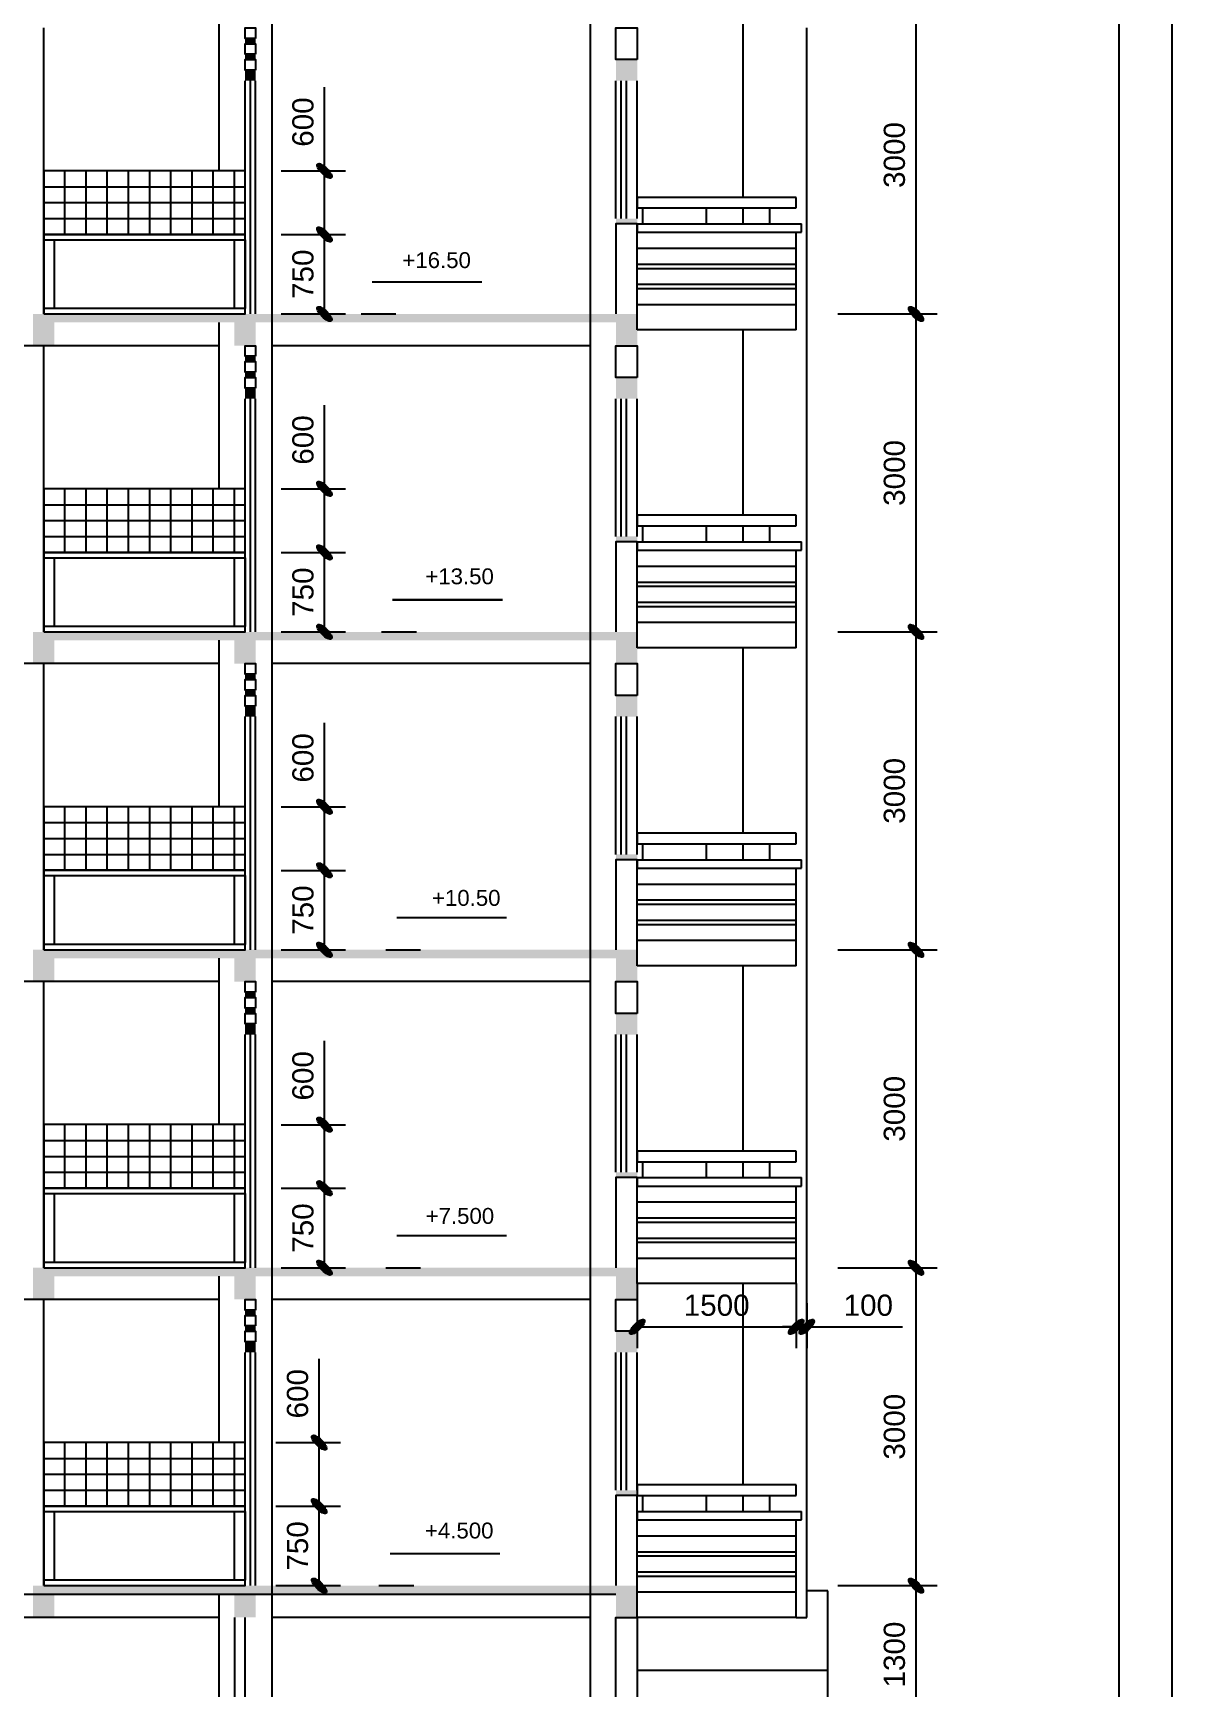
# Model space of a CAD drawing. Extents: x 5324 to 86020, y 1640 to 57560.
# Drawn here: x 75274 to 86020, y 21303 to 36918 of the extents above; entities that cross this region are included whole.
import ezdxf

# ---------------------------------------------------------------- set-up
doc = ezdxf.new("R2010")
doc.units = 0
doc.layers.get('0').update_dxf_attribs({"linetype": 'CONTINUOUS'})
doc.layers.get('DEFPOINTS').update_dxf_attribs({"linetype": 'CONTINUOUS'})
for name, color, linetype in [('BAO', 3, 'CONTINUOUS'), ('DIM', 6, 'CONTINUOUS'), ('MAT_CAT', 5, 'CONTINUOUS'), ('mc1', 7, 'CONTINUOUS'), ('OPMEN', 6, 'CONTINUOUS'), ('TEXT', 7, 'CONTINUOUS'), ('TUONG', 35, 'CONTINUOUS')]:
    doc.layers.add(name, color=color, linetype=linetype)
doc.styles.add('DIM', font='VHELVEN.TTF')
doc.styles.add('VNI-HELVE', font='VHELVEN.TTF')
doc.dimstyles.new('DIM100S', dxfattribs={"dimtxt": 200, "dimasz": 130, "dimexe": 200, "dimexo": 0, "dimgap": 100, "dimtad": 1, "dimdec": 0, "dimrnd": 50, "dimzin": 0, "dimdsep": 46, "dimtxsty": 'VNI-HELVE', "dimblk1": 'ARCHTICK', "dimblk2": 'ARCHTICK', "dimsah": 1, "dimcen": 0, "dimclrd": 6, "dimclre": 6, "dimclrt": 6, "dimadec": 0, "dimazin": 0, "dimtfac": 1, "dimtdec": 0, "dimtofl": 0, "dimtmove": 0, "dimatfit": 3, "dimfxl": 0, "dimtolj": 1, "dimtzin": 0, "dimarcsym": 0})

# ---------------------------------------------------------------- blocks, each defined once
blk = doc.blocks.new('_ArchTick')
h = blk.add_hatch(color=256)
edge = h.paths.add_edge_path()
edge.add_ellipse((0, 0), major_axis=(0.5, 0.5), ratio=0.348148, start_angle=0, end_angle=360)
blk.add_ellipse((0, 0), major_axis=(0.5, 0.5), ratio=0.348148)
blk = doc.blocks.new('*D96')
at = {"color": 6, "linetype": 'ByBlock'}
for p, q in [((82867, 31268), (83805, 31268)), ((83605, 28268), (83605, 31268)), ((82867, 28268), (83805, 28268))]:
    blk.add_line(p, q, dxfattribs=at)
at = {"layer": 'DEFPOINTS', "color": 0, "linetype": 'ByBlock'}
for p in [(82867, 31268), (83605, 31268), (82867, 28268)]:
    blk.add_point(p, dxfattribs=at)
at = {"color": 6, "linetype": 'ByBlock', "xscale": 130, "yscale": 130, "zscale": 130}
for p, rotation in [((83605, 31268), 90), ((83605, 28268), 270)]:
    blk.add_blockref('_ArchTick', p, dxfattribs=dict(at, rotation=rotation))
at = {"color": 6, "linetype": 'ByBlock', "insert": (83402, 29768), "char_height": 200, "attachment_point": 5, "rotation": 90, "style": 'VNI-HELVE'}
blk.add_mtext('\\A1;3000', dxfattribs=at)
blk = doc.blocks.new('*D97')
at = {"color": 6, "linetype": 'ByBlock'}
for p, q in [((82867, 25268), (83805, 25268)), ((83605, 22268), (83605, 25268)), ((82867, 22268), (83805, 22268))]:
    blk.add_line(p, q, dxfattribs=at)
at = {"layer": 'DEFPOINTS', "color": 0, "linetype": 'ByBlock'}
for p in [(82867, 25268), (83605, 25268), (82867, 22268)]:
    blk.add_point(p, dxfattribs=at)
at = {"color": 6, "linetype": 'ByBlock', "xscale": 130, "yscale": 130, "zscale": 130}
for p, rotation in [((83605, 25268), 90), ((83605, 22268), 270)]:
    blk.add_blockref('_ArchTick', p, dxfattribs=dict(at, rotation=rotation))
at = {"color": 6, "linetype": 'ByBlock', "insert": (83402, 23768), "char_height": 200, "attachment_point": 5, "rotation": 90, "style": 'VNI-HELVE'}
blk.add_mtext('\\A1;3000', dxfattribs=at)
blk = doc.blocks.new('*D98')
at = {"color": 6, "linetype": 'ByBlock'}
for p, q in [((82867, 22268), (83805, 22268)), ((83605, 20968), (83605, 22268)), ((82867, 20968), (83805, 20968))]:
    blk.add_line(p, q, dxfattribs=at)
at = {"layer": 'DEFPOINTS', "color": 0, "linetype": 'ByBlock'}
for p in [(82867, 22268), (83605, 22268), (82867, 20968)]:
    blk.add_point(p, dxfattribs=at)
at = {"color": 6, "linetype": 'ByBlock', "xscale": 130, "yscale": 130, "zscale": 130}
for p, rotation in [((83605, 22268), 90), ((83605, 20968), 270)]:
    blk.add_blockref('_ArchTick', p, dxfattribs=dict(at, rotation=rotation))
at = {"color": 6, "linetype": 'ByBlock', "insert": (83402, 21618), "char_height": 200, "attachment_point": 5, "rotation": 90, "style": 'VNI-HELVE'}
blk.add_mtext('\\A1;1300', dxfattribs=at)
blk = doc.blocks.new('*D101')
at = {"color": 6, "linetype": 'ByBlock'}
for p, q in [((82867, 28268), (83805, 28268)), ((83605, 25268), (83605, 28268)), ((82867, 25268), (83805, 25268))]:
    blk.add_line(p, q, dxfattribs=at)
at = {"layer": 'DEFPOINTS', "color": 0, "linetype": 'ByBlock'}
for p in [(82867, 28268), (83605, 28268), (82867, 25268)]:
    blk.add_point(p, dxfattribs=at)
at = {"color": 6, "linetype": 'ByBlock', "xscale": 130, "yscale": 130, "zscale": 130}
for p, rotation in [((83605, 28268), 90), ((83605, 25268), 270)]:
    blk.add_blockref('_ArchTick', p, dxfattribs=dict(at, rotation=rotation))
at = {"color": 6, "linetype": 'ByBlock', "insert": (83402, 26768), "char_height": 200, "attachment_point": 5, "rotation": 90, "style": 'VNI-HELVE'}
blk.add_mtext('\\A1;3000', dxfattribs=at)
blk = doc.blocks.new('*D102')
at = {"color": 6, "linetype": 'ByBlock'}
for p, q in [((80974, 25118), (80974, 24510)), ((82474, 25118), (82474, 24510)), ((80974, 24710), (82474, 24710))]:
    blk.add_line(p, q, dxfattribs=at)
at = {"layer": 'DEFPOINTS', "color": 0, "linetype": 'ByBlock'}
for p in [(80974, 25118), (82474, 25118), (82474, 24710)]:
    blk.add_point(p, dxfattribs=at)
at = {"color": 6, "linetype": 'ByBlock', "xscale": 130, "yscale": 130, "zscale": 130, "rotation": 180}
blk.add_blockref('_ArchTick', (80974, 24710), dxfattribs=at)
at = {"color": 6, "linetype": 'ByBlock', "xscale": 130, "yscale": 130, "zscale": 130}
blk.add_blockref('_ArchTick', (82474, 24710), dxfattribs=at)
at = {"color": 6, "linetype": 'ByBlock', "insert": (81724, 24913), "char_height": 200, "attachment_point": 5, "style": 'VNI-HELVE'}
blk.add_mtext('\\A1;1500', dxfattribs=at)
blk = doc.blocks.new('*D103')
at = {"color": 6, "linetype": 'ByBlock'}
for p, q in [((82474, 25118), (82474, 24510)), ((82574, 24935), (82574, 24510)), ((82474, 24710), (82344, 24710)), ((82574, 24710), (83477, 24710))]:
    blk.add_line(p, q, dxfattribs=at)
at = {"layer": 'DEFPOINTS', "color": 0, "linetype": 'ByBlock'}
for p in [(82474, 25118), (82574, 24935), (82574, 24710)]:
    blk.add_point(p, dxfattribs=at)
at = {"color": 6, "linetype": 'ByBlock', "xscale": 130, "yscale": 130, "zscale": 130}
blk.add_blockref('_ArchTick', (82474, 24710), dxfattribs=at)
at = {"color": 6, "linetype": 'ByBlock', "xscale": 130, "yscale": 130, "zscale": 130, "rotation": 180}
blk.add_blockref('_ArchTick', (82574, 24710), dxfattribs=at)
at = {"color": 6, "linetype": 'ByBlock', "insert": (83155, 24913), "char_height": 200, "attachment_point": 5, "style": 'VNI-HELVE'}
blk.add_mtext('\\A1;100', dxfattribs=at)
blk = doc.blocks.new('*D104')
at = {"color": 6, "linetype": 'ByBlock'}
for p, q in [((82867, 34268), (83805, 34268)), ((83605, 31268), (83605, 34268)), ((82867, 31268), (83805, 31268))]:
    blk.add_line(p, q, dxfattribs=at)
at = {"layer": 'DEFPOINTS', "color": 0, "linetype": 'ByBlock'}
for p in [(82867, 34268), (83605, 34268), (82867, 31268)]:
    blk.add_point(p, dxfattribs=at)
at = {"color": 6, "linetype": 'ByBlock', "xscale": 130, "yscale": 130, "zscale": 130}
for p, rotation in [((83605, 34268), 90), ((83605, 31268), 270)]:
    blk.add_blockref('_ArchTick', p, dxfattribs=dict(at, rotation=rotation))
at = {"color": 6, "linetype": 'ByBlock', "insert": (83402, 32768), "char_height": 200, "attachment_point": 5, "rotation": 90, "style": 'VNI-HELVE'}
blk.add_mtext('\\A1;3000', dxfattribs=at)
blk = doc.blocks.new('*D105')
at = {"color": 6, "linetype": 'ByBlock'}
for p, q in [((82867, 37268), (83805, 37268)), ((83605, 34268), (83605, 37268)), ((82867, 34268), (83805, 34268))]:
    blk.add_line(p, q, dxfattribs=at)
at = {"layer": 'DEFPOINTS', "color": 0, "linetype": 'ByBlock'}
for p in [(82867, 37268), (83605, 37268), (82867, 34268)]:
    blk.add_point(p, dxfattribs=at)
at = {"color": 6, "linetype": 'ByBlock', "xscale": 130, "yscale": 130, "zscale": 130}
for p, rotation in [((83605, 37268), 90), ((83605, 34268), 270)]:
    blk.add_blockref('_ArchTick', p, dxfattribs=dict(at, rotation=rotation))
at = {"color": 6, "linetype": 'ByBlock', "insert": (83402, 35768), "char_height": 200, "attachment_point": 5, "rotation": 90, "style": 'VNI-HELVE'}
blk.add_mtext('\\A1;3000', dxfattribs=at)
blk = doc.blocks.new('*D149')
at = {"color": 6, "linetype": 'ByBlock'}
for p, q in [((78023, 26618), (78023, 27409)), ((77614, 26618), (78223, 26618)), ((78023, 26018), (78023, 26618)), ((77614, 26018), (78223, 26018))]:
    blk.add_line(p, q, dxfattribs=at)
at = {"layer": 'DEFPOINTS', "color": 0, "linetype": 'ByBlock'}
for p in [(77614, 26618), (78023, 26618), (77614, 26018)]:
    blk.add_point(p, dxfattribs=at)
at = {"color": 6, "linetype": 'ByBlock', "xscale": 130, "yscale": 130, "zscale": 130}
for p, rotation in [((78023, 26618), 90), ((78023, 26018), 270)]:
    blk.add_blockref('_ArchTick', p, dxfattribs=dict(at, rotation=rotation))
at = {"color": 6, "linetype": 'ByBlock', "insert": (77821, 27079), "char_height": 200, "attachment_point": 5, "rotation": 90, "style": 'VNI-HELVE'}
blk.add_mtext('\\A1;600', dxfattribs=at)
blk = doc.blocks.new('*D150')
at = {"color": 6, "linetype": 'ByBlock'}
for p, q in [((77614, 26018), (78223, 26018)), ((78023, 25268), (78023, 26018)), ((77614, 25268), (78223, 25268))]:
    blk.add_line(p, q, dxfattribs=at)
at = {"layer": 'DEFPOINTS', "color": 0, "linetype": 'ByBlock'}
for p in [(77614, 26018), (78023, 26018), (77614, 25268)]:
    blk.add_point(p, dxfattribs=at)
at = {"color": 6, "linetype": 'ByBlock', "xscale": 130, "yscale": 130, "zscale": 130}
for p, rotation in [((78023, 26018), 90), ((78023, 25268), 270)]:
    blk.add_blockref('_ArchTick', p, dxfattribs=dict(at, rotation=rotation))
at = {"color": 6, "linetype": 'ByBlock', "insert": (77821, 25643), "char_height": 200, "attachment_point": 5, "rotation": 90, "style": 'VNI-HELVE'}
blk.add_mtext('\\A1;750', dxfattribs=at)
blk = doc.blocks.new('*D151')
at = {"color": 6, "linetype": 'ByBlock'}
for p, q in [((77973, 23618), (77973, 24409)), ((77563, 23618), (78173, 23618)), ((77973, 23018), (77973, 23618)), ((77563, 23018), (78173, 23018))]:
    blk.add_line(p, q, dxfattribs=at)
at = {"layer": 'DEFPOINTS', "color": 0, "linetype": 'ByBlock'}
for p in [(77563, 23618), (77973, 23618), (77563, 23018)]:
    blk.add_point(p, dxfattribs=at)
at = {"color": 6, "linetype": 'ByBlock', "xscale": 130, "yscale": 130, "zscale": 130}
for p, rotation in [((77973, 23618), 90), ((77973, 23018), 270)]:
    blk.add_blockref('_ArchTick', p, dxfattribs=dict(at, rotation=rotation))
at = {"color": 6, "linetype": 'ByBlock', "insert": (77770, 24079), "char_height": 200, "attachment_point": 5, "rotation": 90, "style": 'VNI-HELVE'}
blk.add_mtext('\\A1;600', dxfattribs=at)
blk = doc.blocks.new('*D152')
at = {"color": 6, "linetype": 'ByBlock'}
for p, q in [((77563, 23018), (78173, 23018)), ((77973, 22268), (77973, 23018)), ((77563, 22268), (78173, 22268))]:
    blk.add_line(p, q, dxfattribs=at)
at = {"layer": 'DEFPOINTS', "color": 0, "linetype": 'ByBlock'}
for p in [(77563, 23018), (77973, 23018), (77563, 22268)]:
    blk.add_point(p, dxfattribs=at)
at = {"color": 6, "linetype": 'ByBlock', "xscale": 130, "yscale": 130, "zscale": 130}
for p, rotation in [((77973, 23018), 90), ((77973, 22268), 270)]:
    blk.add_blockref('_ArchTick', p, dxfattribs=dict(at, rotation=rotation))
at = {"color": 6, "linetype": 'ByBlock', "insert": (77770, 22643), "char_height": 200, "attachment_point": 5, "rotation": 90, "style": 'VNI-HELVE'}
blk.add_mtext('\\A1;750', dxfattribs=at)
blk = doc.blocks.new('*D153')
at = {"color": 6, "linetype": 'ByBlock'}
for p, q in [((78023, 29618), (78023, 30409)), ((77614, 29618), (78223, 29618)), ((78023, 29018), (78023, 29618)), ((77614, 29018), (78223, 29018))]:
    blk.add_line(p, q, dxfattribs=at)
at = {"layer": 'DEFPOINTS', "color": 0, "linetype": 'ByBlock'}
for p in [(77614, 29618), (78023, 29618), (77614, 29018)]:
    blk.add_point(p, dxfattribs=at)
at = {"color": 6, "linetype": 'ByBlock', "xscale": 130, "yscale": 130, "zscale": 130}
for p, rotation in [((78023, 29618), 90), ((78023, 29018), 270)]:
    blk.add_blockref('_ArchTick', p, dxfattribs=dict(at, rotation=rotation))
at = {"color": 6, "linetype": 'ByBlock', "insert": (77821, 30079), "char_height": 200, "attachment_point": 5, "rotation": 90, "style": 'VNI-HELVE'}
blk.add_mtext('\\A1;600', dxfattribs=at)
blk = doc.blocks.new('*D154')
at = {"color": 6, "linetype": 'ByBlock'}
for p, q in [((77614, 29018), (78223, 29018)), ((78023, 28268), (78023, 29018)), ((77614, 28268), (78223, 28268))]:
    blk.add_line(p, q, dxfattribs=at)
at = {"layer": 'DEFPOINTS', "color": 0, "linetype": 'ByBlock'}
for p in [(77614, 29018), (78023, 29018), (77614, 28268)]:
    blk.add_point(p, dxfattribs=at)
at = {"color": 6, "linetype": 'ByBlock', "xscale": 130, "yscale": 130, "zscale": 130}
for p, rotation in [((78023, 29018), 90), ((78023, 28268), 270)]:
    blk.add_blockref('_ArchTick', p, dxfattribs=dict(at, rotation=rotation))
at = {"color": 6, "linetype": 'ByBlock', "insert": (77821, 28643), "char_height": 200, "attachment_point": 5, "rotation": 90, "style": 'VNI-HELVE'}
blk.add_mtext('\\A1;750', dxfattribs=at)
blk = doc.blocks.new('*D155')
at = {"color": 6, "linetype": 'ByBlock'}
for p, q in [((78023, 32618), (78023, 33409)), ((77614, 32618), (78223, 32618)), ((78023, 32018), (78023, 32618)), ((77614, 32018), (78223, 32018))]:
    blk.add_line(p, q, dxfattribs=at)
at = {"layer": 'DEFPOINTS', "color": 0, "linetype": 'ByBlock'}
for p in [(77614, 32618), (78023, 32618), (77614, 32018)]:
    blk.add_point(p, dxfattribs=at)
at = {"color": 6, "linetype": 'ByBlock', "xscale": 130, "yscale": 130, "zscale": 130}
for p, rotation in [((78023, 32618), 90), ((78023, 32018), 270)]:
    blk.add_blockref('_ArchTick', p, dxfattribs=dict(at, rotation=rotation))
at = {"color": 6, "linetype": 'ByBlock', "insert": (77821, 33079), "char_height": 200, "attachment_point": 5, "rotation": 90, "style": 'VNI-HELVE'}
blk.add_mtext('\\A1;600', dxfattribs=at)
blk = doc.blocks.new('*D156')
at = {"color": 6, "linetype": 'ByBlock'}
for p, q in [((77614, 32018), (78223, 32018)), ((78023, 31268), (78023, 32018)), ((77614, 31268), (78223, 31268))]:
    blk.add_line(p, q, dxfattribs=at)
at = {"layer": 'DEFPOINTS', "color": 0, "linetype": 'ByBlock'}
for p in [(77614, 32018), (78023, 32018), (77614, 31268)]:
    blk.add_point(p, dxfattribs=at)
at = {"color": 6, "linetype": 'ByBlock', "xscale": 130, "yscale": 130, "zscale": 130}
for p, rotation in [((78023, 32018), 90), ((78023, 31268), 270)]:
    blk.add_blockref('_ArchTick', p, dxfattribs=dict(at, rotation=rotation))
at = {"color": 6, "linetype": 'ByBlock', "insert": (77821, 31643), "char_height": 200, "attachment_point": 5, "rotation": 90, "style": 'VNI-HELVE'}
blk.add_mtext('\\A1;750', dxfattribs=at)
blk = doc.blocks.new('*D157')
at = {"color": 6, "linetype": 'ByBlock'}
for p, q in [((78023, 35618), (78023, 36409)), ((77614, 35618), (78223, 35618)), ((78023, 35018), (78023, 35618)), ((77614, 35018), (78223, 35018))]:
    blk.add_line(p, q, dxfattribs=at)
at = {"layer": 'DEFPOINTS', "color": 0, "linetype": 'ByBlock'}
for p in [(77614, 35618), (78023, 35618), (77614, 35018)]:
    blk.add_point(p, dxfattribs=at)
at = {"color": 6, "linetype": 'ByBlock', "xscale": 130, "yscale": 130, "zscale": 130}
for p, rotation in [((78023, 35618), 90), ((78023, 35018), 270)]:
    blk.add_blockref('_ArchTick', p, dxfattribs=dict(at, rotation=rotation))
at = {"color": 6, "linetype": 'ByBlock', "insert": (77821, 36079), "char_height": 200, "attachment_point": 5, "rotation": 90, "style": 'VNI-HELVE'}
blk.add_mtext('\\A1;600', dxfattribs=at)
blk = doc.blocks.new('*D158')
at = {"color": 6, "linetype": 'ByBlock'}
for p, q in [((77614, 35018), (78223, 35018)), ((78023, 34268), (78023, 35018)), ((77614, 34268), (78223, 34268))]:
    blk.add_line(p, q, dxfattribs=at)
at = {"layer": 'DEFPOINTS', "color": 0, "linetype": 'ByBlock'}
for p in [(77614, 35018), (78023, 35018), (77614, 34268)]:
    blk.add_point(p, dxfattribs=at)
at = {"color": 6, "linetype": 'ByBlock', "xscale": 130, "yscale": 130, "zscale": 130}
for p, rotation in [((78023, 35018), 90), ((78023, 34268), 270)]:
    blk.add_blockref('_ArchTick', p, dxfattribs=dict(at, rotation=rotation))
at = {"color": 6, "linetype": 'ByBlock', "insert": (77821, 34643), "char_height": 200, "attachment_point": 5, "rotation": 90, "style": 'VNI-HELVE'}
blk.add_mtext('\\A1;750', dxfattribs=at)

msp = doc.modelspace()

# ---------------------------------------------------------------- hatches: boundary and pattern name
at = {"layer": 'OPMEN'}
h = msp.add_hatch(dxfattribs=at)
h.set_pattern_fill('_USER', color=256, scale=200, angle=90, style=0, pattern_type=0)
h.set_pattern_definition([(90, (75373.86, 35018.44), (-200, 1e-14), [])])
h.paths.add_polyline_path([(75373.9, 35018.4), (77273.9, 35018.4), (77273.9, 35618.4), (75373.9, 35618.4)])
h = msp.add_hatch(dxfattribs=at)
h.set_pattern_fill('_USER', color=256, scale=150, style=0, pattern_type=0)
h.set_pattern_definition([(0, (75373.86, 35018.44), (0, 150), [])])
h.paths.add_polyline_path([(75373.9, 35018.4), (77273.9, 35018.4), (77273.9, 35618.4), (75373.9, 35618.4)])
h = msp.add_hatch(dxfattribs=at)
h.set_pattern_fill('_USER', color=256, scale=200, angle=90, style=0, pattern_type=0)
h.set_pattern_definition([(90, (75373.86, 32018.44), (-200, 1e-14), [])])
h.paths.add_polyline_path([(75373.9, 32018.4), (77273.9, 32018.4), (77273.9, 32618.4), (75373.9, 32618.4)])
h = msp.add_hatch(dxfattribs=at)
h.set_pattern_fill('_USER', color=256, scale=150, style=0, pattern_type=0)
h.set_pattern_definition([(0, (75373.86, 32018.44), (0, 150), [])])
h.paths.add_polyline_path([(75373.9, 32018.4), (77273.9, 32018.4), (77273.9, 32618.4), (75373.9, 32618.4)])
h = msp.add_hatch(dxfattribs=at)
h.set_pattern_fill('_USER', color=256, scale=200, angle=90, style=0, pattern_type=0)
h.set_pattern_definition([(90, (75373.86, 29018.44), (-200, 1e-14), [])])
h.paths.add_polyline_path([(75373.9, 29018.4), (77273.9, 29018.4), (77273.9, 29618.4), (75373.9, 29618.4)])
h = msp.add_hatch(dxfattribs=at)
h.set_pattern_fill('_USER', color=256, scale=150, style=0, pattern_type=0)
h.set_pattern_definition([(0, (75373.86, 29018.44), (0, 150), [])])
h.paths.add_polyline_path([(75373.9, 29018.4), (77273.9, 29018.4), (77273.9, 29618.4), (75373.9, 29618.4)])
h = msp.add_hatch(dxfattribs=at)
h.set_pattern_fill('_USER', color=256, scale=200, angle=90, style=0, pattern_type=0)
h.set_pattern_definition([(90, (75373.86, 26018.44), (-200, 1e-14), [])])
h.paths.add_polyline_path([(75373.9, 26018.4), (77273.9, 26018.4), (77273.9, 26618.4), (75373.9, 26618.4)])
h = msp.add_hatch(dxfattribs=at)
h.set_pattern_fill('_USER', color=256, scale=150, style=0, pattern_type=0)
h.set_pattern_definition([(0, (75373.86, 26018.44), (0, 150), [])])
h.paths.add_polyline_path([(75373.9, 26018.4), (77273.9, 26018.4), (77273.9, 26618.4), (75373.9, 26618.4)])
h = msp.add_hatch(dxfattribs=at)
h.set_pattern_fill('_USER', color=256, scale=200, angle=90, style=0, pattern_type=0)
h.set_pattern_definition([(90, (75373.86, 23018.44), (-200, 1e-14), [])])
h.paths.add_polyline_path([(75373.9, 23018.4), (77273.9, 23018.4), (77273.9, 23618.4), (75373.9, 23618.4)])
h = msp.add_hatch(dxfattribs=at)
h.set_pattern_fill('_USER', color=256, scale=150, style=0, pattern_type=0)
h.set_pattern_definition([(0, (75373.86, 23018.44), (0, 150), [])])
h.paths.add_polyline_path([(75373.9, 23018.4), (77273.9, 23018.4), (77273.9, 23618.4), (75373.9, 23618.4)])

# ---------------------------------------------------------------- linework, layer by layer
at = {"layer": 'BAO', "color": 3, "linetype": 'Continuous'}
msp.add_line((80532.6, 21968.4), (77530.5, 21968.4), dxfattribs=at)
for points in [[(77030.5, 35618.4), (77030.5, 37188.4)], [(77530.5, 34188.4), (77530.5, 37188.4)], [(80532.6, 34188.4), (80532.6, 37188.4)], [(77030.5, 32618.4), (77030.5, 34188.4)], [(77530.5, 31188.4), (77530.5, 34188.4)], [(80532.6, 31188.4), (80532.6, 34188.4)], [(77030.5, 29618.4), (77030.5, 31188.4)], [(77530.5, 28188.4), (77530.5, 31188.4)], [(80532.6, 28188.4), (80532.6, 31188.4)], [(77030.5, 26618.4), (77030.5, 28188.4)], [(77530.5, 25188.4), (77530.5, 28188.4)], [(80532.6, 25188.4), (80532.6, 28188.4)], [(77030.5, 23618.4), (77030.5, 25188.4)], [(77530.5, 22188.4), (77530.5, 25188.4)], [(80532.6, 22188.4), (80532.6, 25188.4)]]:
    msp.add_lwpolyline(points, dxfattribs=at)
for points in [[(77373.9, 24868.4), (77273.9, 24868.4), (77273.9, 24968.4), (77373.9, 24968.4)], [(77373.9, 24718.4), (77273.9, 24718.4), (77273.9, 24818.4), (77373.9, 24818.4)]]:
    msp.add_lwpolyline(points, close=True, dxfattribs=at)
at = {"layer": 'DIM', "color": 6}
for p, q in [((82473.9, 35268.4), (82473.9, 35368.4)), ((81023.9, 35266.4), (81023.9, 35118.4)), ((81623.9, 35266.4), (81623.9, 35118.4)), ((81974.3, 35118.4), (81974.3, 35268.4)), ((82223.9, 35266.4), (82223.9, 35118.4)), ((80973.9, 35118.4), (82523.9, 35118.4)), ((80973.9, 35118.4), (80973.9, 35038.4)), ((80973.9, 34118.4), (80973.9, 35038.4)), ((80973.9, 35038.4), (82523.9, 35038.4)), ((82473.9, 34118.4), (82473.9, 35038.4)), ((82523.9, 35038.4), (82523.9, 35118.4)), ((80973.9, 34888.4), (82473.9, 34888.4)), ((80973.9, 34738.4), (82473.9, 34738.4)), ((80973.9, 34698.4), (82473.9, 34698.4)), ((80973.9, 34548.4), (82473.9, 34548.4)), ((80973.9, 34508.4), (82473.9, 34508.4)), ((80973.9, 34358.4), (82473.9, 34358.4)), ((82473.9, 34118.4), (80973.9, 34118.4)), ((82473.9, 32268.4), (82473.9, 32368.4)), ((81023.9, 32266.4), (81023.9, 32118.4)), ((81623.9, 32266.4), (81623.9, 32118.4)), ((81974.3, 32118.4), (81974.3, 32268.4)), ((82223.9, 32266.4), (82223.9, 32118.4)), ((80973.9, 32118.4), (82523.9, 32118.4)), ((80973.9, 32118.4), (80973.9, 32038.4)), ((80973.9, 32038.4), (82523.9, 32038.4)), ((80973.9, 31118.4), (80973.9, 32038.4)), ((82473.9, 31118.4), (82473.9, 32038.4)), ((82523.9, 32038.4), (82523.9, 32118.4)), ((80973.9, 31888.4), (82473.9, 31888.4)), ((80973.9, 31738.4), (82473.9, 31738.4)), ((80973.9, 31698.4), (82473.9, 31698.4)), ((80973.9, 31548.4), (82473.9, 31548.4)), ((80973.9, 31508.4), (82473.9, 31508.4)), ((80973.9, 31358.4), (82473.9, 31358.4)), ((82473.9, 31118.4), (80973.9, 31118.4)), ((82473.9, 29268.4), (82473.9, 29368.4)), ((81023.9, 29266.4), (81023.9, 29118.4)), ((81623.9, 29266.4), (81623.9, 29118.4)), ((81974.3, 29118.4), (81974.3, 29268.4)), ((82223.9, 29266.4), (82223.9, 29118.4)), ((80973.9, 29118.4), (82523.9, 29118.4)), ((80973.9, 29118.4), (80973.9, 29038.4)), ((82523.9, 29038.4), (82523.9, 29118.4)), ((80973.9, 28118.4), (80973.9, 29038.4)), ((80973.9, 29038.4), (82523.9, 29038.4)), ((80973.9, 28888.4), (82473.9, 28888.4)), ((82473.9, 28118.4), (82473.9, 29038.4)), ((80973.9, 28738.4), (82473.9, 28738.4)), ((80973.9, 28698.4), (82473.9, 28698.4)), ((80973.9, 28548.4), (82473.9, 28548.4)), ((80973.9, 28508.4), (82473.9, 28508.4)), ((80973.9, 28358.4), (82473.9, 28358.4)), ((82473.9, 28118.4), (80973.9, 28118.4)), ((81023.9, 26266.4), (81023.9, 26118.4)), ((81623.9, 26266.4), (81623.9, 26118.4)), ((81974.3, 26118.4), (81974.3, 26268.4)), ((82223.9, 26266.4), (82223.9, 26118.4)), ((82473.9, 26268.4), (82473.9, 26368.4)), ((80973.9, 26118.4), (82523.9, 26118.4)), ((80973.9, 26118.4), (80973.9, 26038.4)), ((82523.9, 26038.4), (82523.9, 26118.4)), ((80973.9, 25118.4), (80973.9, 26038.4)), ((80973.9, 26038.4), (82523.9, 26038.4)), ((82473.9, 25118.4), (82473.9, 26038.4)), ((80973.9, 25888.4), (82473.9, 25888.4)), ((80973.9, 25738.4), (82473.9, 25738.4)), ((80973.9, 25698.4), (82473.9, 25698.4)), ((80973.9, 25548.4), (82473.9, 25548.4)), ((80973.9, 25508.4), (82473.9, 25508.4)), ((80973.9, 25358.4), (82473.9, 25358.4)), ((82473.9, 25118.4), (80973.9, 25118.4)), ((82473.9, 25118.4), (80973.9, 25118.4)), ((81023.9, 23116.4), (81023.9, 22968.4)), ((81623.9, 23116.4), (81623.9, 22968.4)), ((81974.3, 22968.4), (81974.3, 23118.4)), ((82223.9, 23116.4), (82223.9, 22968.4)), ((82473.9, 23118.4), (82473.9, 23218.4)), ((80973.9, 22968.4), (82523.9, 22968.4)), ((80973.9, 22968.4), (80973.9, 22888.4)), ((82523.9, 22888.4), (82523.9, 22968.4)), ((80973.9, 21968.4), (80973.9, 22888.4)), ((80973.9, 22888.4), (82523.9, 22888.4)), ((82473.9, 21968.4), (82473.9, 22888.4)), ((80973.9, 22738.4), (82473.9, 22738.4)), ((80973.9, 22588.4), (82473.9, 22588.4)), ((80973.9, 22548.4), (82473.9, 22548.4)), ((80973.9, 22398.4), (82473.9, 22398.4)), ((80973.9, 22358.4), (82473.9, 22358.4)), ((80973.9, 22208.4), (82473.9, 22208.4)), ((82773.9, 22218.4), (82573.9, 22218.4)), ((82473.9, 21968.4), (80973.9, 21968.4)), ((82473.9, 21968.4), (82573.9, 21968.4))]:
    msp.add_line(p, q, dxfattribs=at)
for points in [[(82473.9, 35368.4), (80973.9, 35368.4), (80973.9, 35268.4), (82473.9, 35268.4)], [(82473.9, 32368.4), (80973.9, 32368.4), (80973.9, 32268.4), (82473.9, 32268.4)], [(82473.9, 29368.4), (80973.9, 29368.4), (80973.9, 29268.4), (82473.9, 29268.4)], [(82473.9, 26368.4), (80973.9, 26368.4), (80973.9, 26268.4), (82473.9, 26268.4)], [(82473.9, 23218.4), (80973.9, 23218.4), (80973.9, 23118.4), (82473.9, 23118.4)]]:
    msp.add_lwpolyline(points, dxfattribs=at)
at = {"layer": 'DIM', "color": 4, "linetype": 'ByBlock'}
for points in [[(75473.9, 34318.4), (75373.9, 34318.4), (75373.9, 34968.4), (75473.9, 34968.4)], [(77273.9, 34318.4), (77173.9, 34318.4), (77173.9, 34968.4), (77273.9, 34968.4)], [(77273.9, 34318.4), (77273.9, 34318.4), (77273.9, 34968.4), (77273.9, 34968.4)], [(75473.9, 31318.4), (75373.9, 31318.4), (75373.9, 31968.4), (75473.9, 31968.4)], [(77273.9, 31318.4), (77173.9, 31318.4), (77173.9, 31968.4), (77273.9, 31968.4)], [(77273.9, 31318.4), (77273.9, 31318.4), (77273.9, 31968.4), (77273.9, 31968.4)], [(75473.9, 28318.4), (75373.9, 28318.4), (75373.9, 28968.4), (75473.9, 28968.4)], [(77273.9, 28318.4), (77173.9, 28318.4), (77173.9, 28968.4), (77273.9, 28968.4)], [(77273.9, 28318.4), (77273.9, 28318.4), (77273.9, 28968.4), (77273.9, 28968.4)], [(75473.9, 25318.4), (75373.9, 25318.4), (75373.9, 25968.4), (75473.9, 25968.4)], [(77273.9, 25318.4), (77173.9, 25318.4), (77173.9, 25968.4), (77273.9, 25968.4)], [(77273.9, 25318.4), (77273.9, 25318.4), (77273.9, 25968.4), (77273.9, 25968.4)], [(75473.9, 22318.4), (75373.9, 22318.4), (75373.9, 22968.4), (75473.9, 22968.4)], [(77273.9, 22318.4), (77173.9, 22318.4), (77173.9, 22968.4), (77273.9, 22968.4)], [(77273.9, 22318.4), (77273.9, 22318.4), (77273.9, 22968.4), (77273.9, 22968.4)]]:
    msp.add_lwpolyline(points, close=True, dxfattribs=at)
at = {"layer": 'MAT_CAT', "color": 6}
for p, q in [((75373.9, 34968.4), (75373.9, 34318.4)), ((77273.9, 34968.4), (77273.9, 34318.4)), ((75373.9, 31968.4), (75373.9, 31318.4)), ((77273.9, 31968.4), (77273.9, 31318.4)), ((75373.9, 28968.4), (75373.9, 28318.4)), ((77273.9, 28968.4), (77273.9, 28318.4)), ((75373.9, 25968.4), (75373.9, 25318.4)), ((77273.9, 25968.4), (77273.9, 25318.4)), ((75373.9, 22968.4), (75373.9, 22318.4)), ((77273.9, 22968.4), (77273.9, 22318.4))]:
    msp.add_line(p, q, dxfattribs=at)
at = {"layer": 'MAT_CAT', "color": 4}
for points in [[(75373.9, 34968.4), (77273.9, 34968.4), (77273.9, 35018.4), (75373.9, 35018.4)], [(75373.9, 34268.4), (77273.9, 34268.4), (77273.9, 34318.4), (75373.9, 34318.4)], [(75373.9, 31968.4), (77273.9, 31968.4), (77273.9, 32018.4), (75373.9, 32018.4)], [(75373.9, 31268.4), (77273.9, 31268.4), (77273.9, 31318.4), (75373.9, 31318.4)], [(75373.9, 28968.4), (77273.9, 28968.4), (77273.9, 29018.4), (75373.9, 29018.4)], [(75373.9, 28268.4), (77273.9, 28268.4), (77273.9, 28318.4), (75373.9, 28318.4)], [(75373.9, 25968.4), (77273.9, 25968.4), (77273.9, 26018.4), (75373.9, 26018.4)], [(75373.9, 25268.4), (77273.9, 25268.4), (77273.9, 25318.4), (75373.9, 25318.4)], [(75373.9, 22968.4), (77273.9, 22968.4), (77273.9, 23018.4), (75373.9, 23018.4)], [(75373.9, 22268.4), (77273.9, 22268.4), (77273.9, 22318.4), (75373.9, 22318.4)]]:
    msp.add_lwpolyline(points, close=True, dxfattribs=at)
at = {"layer": 'MAT_CAT', "color": 5, "linetype": 'Continuous'}
msp.add_lwpolyline([(73773.9, 22188.4), (80773.9, 22188.4)], dxfattribs=at)
for points in [[(77373.9, 36818.4), (77373.9, 36868.4), (77273.9, 36818.4), (77273.9, 36868.4)], [(77373.9, 36668.4), (77373.9, 36718.4), (77273.9, 36668.4), (77273.9, 36718.4)], [(80973.9, 35118.4), (80773.9, 35118.4), (80973.9, 35168.4), (80773.9, 35168.4)], [(77373.9, 33818.4), (77373.9, 33868.4), (77273.9, 33818.4), (77273.9, 33868.4)], [(77373.9, 33668.4), (77373.9, 33718.4), (77273.9, 33668.4), (77273.9, 33718.4)], [(80973.9, 33668.4), (80773.9, 33668.4), (80973.9, 33468.4), (80773.9, 33468.4)], [(80973.9, 32118.4), (80773.9, 32118.4), (80973.9, 32168.4), (80773.9, 32168.4)], [(77373.9, 30818.4), (77373.9, 30868.4), (77273.9, 30818.4), (77273.9, 30868.4)], [(77373.9, 30668.4), (77373.9, 30718.4), (77273.9, 30668.4), (77273.9, 30718.4)], [(80973.9, 29118.4), (80773.9, 29118.4), (80973.9, 29168.4), (80773.9, 29168.4)], [(77373.9, 27818.4), (77373.9, 27868.4), (77273.9, 27818.4), (77273.9, 27868.4)], [(77373.9, 27668.4), (77373.9, 27718.4), (77273.9, 27668.4), (77273.9, 27718.4)], [(80973.9, 26118.4), (80773.9, 26118.4), (80973.9, 26168.4), (80773.9, 26168.4)], [(77373.9, 24818.4), (77373.9, 24868.4), (77273.9, 24818.4), (77273.9, 24868.4)], [(80973.9, 23118.4), (80773.9, 23118.4), (80973.9, 23168.4), (80773.9, 23168.4)]]:
    msp.add_solid(points, dxfattribs=at)
at = {"layer": 'mc1', "color": 4, "linetype": 'ByBlock'}
for p, q in [((77273.9, 34268.4), (77273.9, 36468.4)), ((77323.9, 34268.4), (77323.9, 36468.4)), ((77373.9, 34268.4), (77373.9, 36468.4)), ((80773.9, 35168.4), (80773.9, 36468.4)), ((80823.9, 35168.4), (80823.9, 36468.4)), ((80873.9, 35168.4), (80873.9, 36468.4)), ((80973.9, 35168.4), (80973.9, 36468.4)), ((77273.9, 31268.4), (77273.9, 33468.4)), ((77323.9, 31268.4), (77323.9, 33468.4)), ((77373.9, 31268.4), (77373.9, 33468.4)), ((80773.9, 32168.4), (80773.9, 33468.4)), ((80823.9, 32168.4), (80823.9, 33468.4)), ((80873.9, 32168.4), (80873.9, 33468.4)), ((80973.9, 32168.4), (80973.9, 33468.4)), ((77273.9, 28268.4), (77273.9, 30468.4)), ((77323.9, 28268.4), (77323.9, 30468.4)), ((77373.9, 28268.4), (77373.9, 30468.4)), ((80773.9, 29168.4), (80773.9, 30468.4)), ((80823.9, 29168.4), (80823.9, 30468.4)), ((80873.9, 29168.4), (80873.9, 30468.4)), ((80973.9, 29168.4), (80973.9, 30468.4)), ((77273.9, 25268.4), (77273.9, 27468.4)), ((77323.9, 25268.4), (77323.9, 27468.4)), ((77373.9, 25268.4), (77373.9, 27468.4)), ((80773.9, 26168.4), (80773.9, 27468.4)), ((80823.9, 26168.4), (80823.9, 27468.4)), ((80873.9, 26168.4), (80873.9, 27468.4)), ((80973.9, 26168.4), (80973.9, 27468.4)), ((77273.9, 22268.4), (77273.9, 24468.4)), ((77323.9, 22268.4), (77323.9, 24468.4)), ((77373.9, 22268.4), (77373.9, 24468.4)), ((80773.9, 23168.4), (80773.9, 24468.4)), ((80823.9, 23168.4), (80823.9, 24468.4)), ((80873.9, 23168.4), (80873.9, 24468.4)), ((80973.9, 23168.4), (80973.9, 24468.4))]:
    msp.add_line(p, q, dxfattribs=at)
at = {"layer": 'mc1', "color": 5, "linetype": 'ByBlock'}
for points in [[(77373.9, 36568.4), (77273.9, 36568.4), (77373.9, 36468.4), (77273.9, 36468.4)], [(80973.9, 36668.4), (80773.9, 36668.4), (80973.9, 36468.4), (80773.9, 36468.4)], [(75273.9, 34268.4), (75473.9, 34268.4), (75273.9, 33968.4), (75473.9, 33968.4)], [(75273.9, 34268.4), (75473.9, 34268.4), (75273.9, 33968.4), (75473.9, 33968.4)], [(80773.9, 34268.4), (75473.9, 34268.4), (80773.9, 34188.4), (75473.9, 34188.4)], [(77173.9, 34268.4), (77373.9, 34268.4), (77173.9, 33968.4), (77373.9, 33968.4)], [(77173.9, 34268.4), (77373.9, 34268.4), (77173.9, 33968.4), (77373.9, 33968.4)], [(77173.9, 34268.4), (77373.9, 34268.4), (77173.9, 33968.4), (77373.9, 33968.4)], [(77173.9, 34268.4), (77373.9, 34268.4), (77173.9, 33968.4), (77373.9, 33968.4)], [(80973.9, 34268.4), (80773.9, 34268.4), (80973.9, 33968.4), (80773.9, 33968.4)], [(80773.9, 34268.4), (80973.9, 34268.4), (80773.9, 33968.4), (80973.9, 33968.4)], [(80973.9, 34268.4), (80773.9, 34268.4), (80973.9, 33968.4), (80773.9, 33968.4)], [(80773.9, 34268.4), (80973.9, 34268.4), (80773.9, 33968.4), (80973.9, 33968.4)], [(77373.9, 33568.4), (77273.9, 33568.4), (77373.9, 33468.4), (77273.9, 33468.4)], [(75273.9, 31268.4), (75473.9, 31268.4), (75273.9, 30968.4), (75473.9, 30968.4)], [(75273.9, 31268.4), (75473.9, 31268.4), (75273.9, 30968.4), (75473.9, 30968.4)], [(80773.9, 31268.4), (75473.9, 31268.4), (80773.9, 31188.4), (75473.9, 31188.4)], [(77173.9, 31268.4), (77373.9, 31268.4), (77173.9, 30968.4), (77373.9, 30968.4)], [(77173.9, 31268.4), (77373.9, 31268.4), (77173.9, 30968.4), (77373.9, 30968.4)], [(77173.9, 31268.4), (77373.9, 31268.4), (77173.9, 30968.4), (77373.9, 30968.4)], [(77173.9, 31268.4), (77373.9, 31268.4), (77173.9, 30968.4), (77373.9, 30968.4)], [(80973.9, 31268.4), (80773.9, 31268.4), (80973.9, 30968.4), (80773.9, 30968.4)], [(80773.9, 31268.4), (80973.9, 31268.4), (80773.9, 30968.4), (80973.9, 30968.4)], [(80973.9, 31268.4), (80773.9, 31268.4), (80973.9, 30968.4), (80773.9, 30968.4)], [(80773.9, 31268.4), (80973.9, 31268.4), (80773.9, 30968.4), (80973.9, 30968.4)], [(80973.9, 30668.4), (80773.9, 30668.4), (80973.9, 30468.4), (80773.9, 30468.4)], [(77373.9, 30568.4), (77273.9, 30568.4), (77373.9, 30468.4), (77273.9, 30468.4)], [(75273.9, 28268.4), (75473.9, 28268.4), (75273.9, 27968.4), (75473.9, 27968.4)], [(75273.9, 28268.4), (75473.9, 28268.4), (75273.9, 27968.4), (75473.9, 27968.4)], [(80773.9, 28268.4), (75473.9, 28268.4), (80773.9, 28188.4), (75473.9, 28188.4)], [(77173.9, 28268.4), (77373.9, 28268.4), (77173.9, 27968.4), (77373.9, 27968.4)], [(77173.9, 28268.4), (77373.9, 28268.4), (77173.9, 27968.4), (77373.9, 27968.4)], [(77173.9, 28268.4), (77373.9, 28268.4), (77173.9, 27968.4), (77373.9, 27968.4)], [(77173.9, 28268.4), (77373.9, 28268.4), (77173.9, 27968.4), (77373.9, 27968.4)], [(80773.9, 28268.4), (80973.9, 28268.4), (80773.9, 27968.4), (80973.9, 27968.4)], [(80973.9, 28268.4), (80773.9, 28268.4), (80973.9, 27968.4), (80773.9, 27968.4)], [(80973.9, 28268.4), (80773.9, 28268.4), (80973.9, 27968.4), (80773.9, 27968.4)], [(80773.9, 28268.4), (80973.9, 28268.4), (80773.9, 27968.4), (80973.9, 27968.4)], [(80973.9, 27668.4), (80773.9, 27668.4), (80973.9, 27468.4), (80773.9, 27468.4)], [(77373.9, 27568.4), (77273.9, 27568.4), (77373.9, 27468.4), (77273.9, 27468.4)], [(75273.9, 25268.4), (75473.9, 25268.4), (75273.9, 24968.4), (75473.9, 24968.4)], [(75273.9, 25268.4), (75473.9, 25268.4), (75273.9, 24968.4), (75473.9, 24968.4)], [(80773.9, 25268.4), (75473.9, 25268.4), (80773.9, 25188.4), (75473.9, 25188.4)], [(77173.9, 25268.4), (77373.9, 25268.4), (77173.9, 24968.4), (77373.9, 24968.4)], [(77173.9, 25268.4), (77373.9, 25268.4), (77173.9, 24968.4), (77373.9, 24968.4)], [(80773.9, 25268.4), (80973.9, 25268.4), (80773.9, 24968.4), (80973.9, 24968.4)], [(80973.9, 25268.4), (80773.9, 25268.4), (80973.9, 24968.4), (80773.9, 24968.4)], [(77373.9, 24668.4), (77373.9, 24718.4), (77273.9, 24668.4), (77273.9, 24718.4)], [(77373.9, 24568.4), (77273.9, 24568.4), (77373.9, 24468.4), (77273.9, 24468.4)], [(80973.9, 24668.4), (80773.9, 24668.4), (80973.9, 24468.4), (80773.9, 24468.4)], [(75273.9, 22268.4), (75473.9, 22268.4), (75273.9, 21968.4), (75473.9, 21968.4)], [(75273.9, 22268.4), (75473.9, 22268.4), (75273.9, 21968.4), (75473.9, 21968.4)], [(80773.9, 22268.4), (75473.9, 22268.4), (80773.9, 22188.4), (75473.9, 22188.4)], [(77173.9, 22268.4), (77373.9, 22268.4), (77173.9, 21968.4), (77373.9, 21968.4)], [(77173.9, 22268.4), (77373.9, 22268.4), (77173.9, 21968.4), (77373.9, 21968.4)], [(80973.9, 22268.4), (80773.9, 22268.4), (80973.9, 21968.4), (80773.9, 21968.4)], [(80773.9, 22268.4), (80973.9, 22268.4), (80773.9, 21968.4), (80973.9, 21968.4)]]:
    msp.add_solid(points, dxfattribs=at)
at = {"layer": 'OPMEN'}
for points in [[(75373.9, 35018.4), (77273.9, 35018.4), (77273.9, 35618.4), (75373.9, 35618.4)], [(75373.9, 32018.4), (77273.9, 32018.4), (77273.9, 32618.4), (75373.9, 32618.4)], [(75373.9, 29018.4), (77273.9, 29018.4), (77273.9, 29618.4), (75373.9, 29618.4)], [(75373.9, 26018.4), (77273.9, 26018.4), (77273.9, 26618.4), (75373.9, 26618.4)], [(75373.9, 23018.4), (77273.9, 23018.4), (77273.9, 23618.4), (75373.9, 23618.4)]]:
    msp.add_lwpolyline(points, close=True, dxfattribs=at)
at = {"layer": 'TEXT'}
for p, q in [((78368.5, 34268.4), (78697.8, 34268.4)), ((78560.7, 31268.4), (78890.1, 31268.4)), ((78600.8, 28268.4), (78930.2, 28268.4)), ((78600.8, 25268.4), (78930.2, 25268.4)), ((78536.7, 22268.4), (78866.1, 22268.4))]:
    msp.add_line(p, q, dxfattribs=at)
for points in [[(78528.4, 34268.4, 0, 150, 0), (78528.4, 34418.4, 0, 0, 0), (78528.4, 34608.9, 20, 20, 0)], [(78720.6, 31268.4, 0, 150, 0), (78720.6, 31418.4, 0, 0, 0), (78720.6, 31608.9, 20, 20, 0)], [(78760.7, 28268.4, 0, 150, 0), (78760.7, 28418.4, 0, 0, 0), (78760.7, 28608.9, 20, 20, 0)], [(78760.7, 25268.4, 0, 150, 0), (78760.7, 25418.4, 0, 0, 0), (78760.7, 25608.9, 20, 20, 0)], [(78696.6, 22268.4, 0, 150, 0), (78696.6, 22418.4, 0, 0, 0), (78696.6, 22608.9, 20, 20, 0)]]:
    msp.add_lwpolyline(points, format="xyseb", dxfattribs=at)
at = {"layer": 'TEXT', "const_width": 20}
for points in [[(78472.6, 34570.4), (79511.3, 34570.4)], [(78664.8, 31570.4), (79703.5, 31570.4)], [(78704.9, 28570.4), (79743.6, 28570.4)], [(78704.9, 25570.4), (79743.6, 25570.4)], [(78640.8, 22570.4), (79679.5, 22570.4)]]:
    msp.add_lwpolyline(points, dxfattribs=at)
at = {"layer": 'TUONG', "color": 3}
for p, q in [((81974.3, 35368.4), (81974.3, 37118.4)), ((82573.9, 33968.4), (82573.9, 36968.4)), ((81974.3, 32368.4), (81974.3, 34118.4)), ((82573.9, 30968.4), (82573.9, 33968.4)), ((81974.3, 29368.4), (81974.3, 31118.4)), ((82573.9, 27968.4), (82573.9, 30968.4)), ((81974.3, 26368.4), (81974.3, 28118.4)), ((82573.9, 24968.4), (82573.9, 27968.4)), ((81974.3, 23218.4), (81974.3, 25118.4)), ((82573.9, 21968.4), (82573.9, 24968.4)), ((82773.9, 20968.4), (82773.9, 22218.4)), ((82773.9, 21468.4), (80973.9, 21468.4))]:
    msp.add_line(p, q, dxfattribs=at)
at = {"layer": 'TUONG', "color": 3, "linetype": 'ByBlock'}
for p, q in [((75373.9, 34268.4), (75373.9, 36968.4)), ((77030.5, 33968.4), (73773.9, 33968.4)), ((77030.5, 33968.4), (73773.9, 33968.4)), ((75373.9, 31268.4), (75373.9, 33968.4)), ((80532.6, 33968.4), (77530.5, 33968.4)), ((80532.6, 33968.4), (77530.5, 33968.4)), ((77030.5, 30968.4), (73773.9, 30968.4)), ((75373.9, 28268.4), (75373.9, 30968.4)), ((80532.6, 30968.4), (77530.5, 30968.4)), ((77030.5, 27968.4), (73773.9, 27968.4)), ((75373.9, 25268.4), (75373.9, 27968.4)), ((80532.6, 27968.4), (77530.5, 27968.4)), ((77030.5, 24968.4), (73773.9, 24968.4)), ((77030.5, 24968.4), (73773.9, 24968.4)), ((75373.9, 22268.4), (75373.9, 24968.4)), ((80532.6, 24968.4), (77530.5, 24968.4)), ((77030.5, 17768.4), (77030.5, 22188.4)), ((77530.5, 17638.4), (77530.5, 22188.4)), ((80532.6, 17718.4), (80532.6, 22188.4)), ((77030.5, 21968.4), (74116.3, 21968.4)), ((77173.9, 21968.4), (77173.9, 20168.4)), ((77273.9, 20168.4), (77273.9, 21968.4))]:
    msp.add_line(p, q, dxfattribs=at)
for points in [[(86019.7, 1639.6), (5323.7, 1639.6), (5323.7, 57560.3), (86019.7, 57560.3)], [(85519.7, 2139.6), (5823.7, 2139.6), (5823.7, 57060.3), (85519.7, 57060.3)], [(77373.9, 36868.4), (77273.9, 36868.4), (77273.9, 36968.4), (77373.9, 36968.4)], [(80973.9, 36668.4), (80773.9, 36668.4), (80773.9, 36968.4), (80973.9, 36968.4)], [(77373.9, 36718.4), (77273.9, 36718.4), (77273.9, 36818.4), (77373.9, 36818.4)], [(77373.9, 36568.4), (77273.9, 36568.4), (77273.9, 36668.4), (77373.9, 36668.4)], [(77373.9, 33868.4), (77273.9, 33868.4), (77273.9, 33968.4), (77373.9, 33968.4)], [(80973.9, 33668.4), (80773.9, 33668.4), (80773.9, 33968.4), (80973.9, 33968.4)], [(77373.9, 33718.4), (77273.9, 33718.4), (77273.9, 33818.4), (77373.9, 33818.4)], [(77373.9, 33568.4), (77273.9, 33568.4), (77273.9, 33668.4), (77373.9, 33668.4)], [(77373.9, 30868.4), (77273.9, 30868.4), (77273.9, 30968.4), (77373.9, 30968.4)], [(80973.9, 30668.4), (80773.9, 30668.4), (80773.9, 30968.4), (80973.9, 30968.4)], [(77373.9, 30718.4), (77273.9, 30718.4), (77273.9, 30818.4), (77373.9, 30818.4)], [(77373.9, 30568.4), (77273.9, 30568.4), (77273.9, 30668.4), (77373.9, 30668.4)], [(77373.9, 27868.4), (77273.9, 27868.4), (77273.9, 27968.4), (77373.9, 27968.4)], [(80973.9, 27668.4), (80773.9, 27668.4), (80773.9, 27968.4), (80973.9, 27968.4)], [(77373.9, 27718.4), (77273.9, 27718.4), (77273.9, 27818.4), (77373.9, 27818.4)], [(77373.9, 27568.4), (77273.9, 27568.4), (77273.9, 27668.4), (77373.9, 27668.4)], [(80973.9, 24668.4), (80773.9, 24668.4), (80773.9, 24968.4), (80973.9, 24968.4)], [(77373.9, 24568.4), (77273.9, 24568.4), (77273.9, 24668.4), (77373.9, 24668.4)], [(80973.9, 20368.4), (80773.9, 20368.4), (80773.9, 21968.4), (80973.9, 21968.4)]]:
    msp.add_lwpolyline(points, close=True, dxfattribs=at)
for points in [[(80973.9, 34268.4), (80973.9, 35118.4), (80773.9, 35118.4), (80773.9, 34268.4)], [(80973.9, 31268.4), (80973.9, 32118.4), (80773.9, 32118.4), (80773.9, 31268.4)], [(80973.9, 28268.4), (80973.9, 29118.4), (80773.9, 29118.4), (80773.9, 28268.4)], [(80973.9, 25268.4), (80973.9, 26118.4), (80773.9, 26118.4), (80773.9, 25268.4)], [(80973.9, 22268.4), (80973.9, 23118.4), (80773.9, 23118.4), (80773.9, 22268.4)]]:
    msp.add_lwpolyline(points, dxfattribs=at)

# ---------------------------------------------------------------- texts
at = {"layer": 'TEXT', "color": 7, "style": 'DIM'}
for tag, p in [('+16.50', (78758.4, 34701.2)), ('+13.50', (78974.9, 31717.3)), ('+10.50', (79037.8, 28682.9)), ('+7.500', (78977.9, 25682)), ('+4.500', (78971.5, 22713.3))]:
    msp.add_attdef(tag, p, '', height=150, dxfattribs=at)

# ---------------------------------------------------------------- dimensions: what is measured, and where the dimension line sits
at = {"layer": 'DIM', "color": 6, "linetype": 'ByBlock'}
for base, p1, p2, picture, middle in [((83604.9, 37268.4), (82867.1, 34268.4), (82867.1, 37268.4), '*D105', (83402.1, 35768.4)), ((83604.9, 34268.4), (82867.1, 31268.4), (82867.1, 34268.4), '*D104', (83402.1, 32768.4)), ((83604.9, 31268.4), (82867.1, 28268.4), (82867.1, 31268.4), '*D96', (83402.1, 29768.4)), ((83604.9, 28268.4), (82867.1, 25268.4), (82867.1, 28268.4), '*D101', (83402.1, 26768.4)), ((83604.9, 25268.4), (82867.1, 22268.4), (82867.1, 25268.4), '*D97', (83402.1, 23768.4)), ((83604.9, 22268.4), (82867.1, 20968.4), (82867.1, 22268.4), '*D98', (83402.1, 21618.4))]:
    dim = msp.add_linear_dim(base=base, p1=p1, p2=p2, angle=90, dimstyle='DIM100S', dxfattribs=at)
    dim.commit()
    dim.dimension.update_dxf_attribs({"geometry": picture, "text_midpoint": middle})
dim = msp.add_linear_dim(base=(82473.9, 24710.4), p1=(80973.9, 25118.4), p2=(82473.9, 25118.4), dimstyle='DIM100S', dxfattribs=at)
dim.commit()
dim.dimension.update_dxf_attribs({"geometry": '*D102', "text_midpoint": (81723.9, 24913.2)})
at = {"layer": 'DIM', "color": 6}
dim = msp.add_linear_dim(base=(82573.9, 24710.4), p1=(82473.9, 25118.4), p2=(82573.9, 24935), dimstyle='DIM100S', dxfattribs=at)
dim.commit()
dim.dimension.update_dxf_attribs({"geometry": '*D103', "text_midpoint": (83155.3, 24913.2)})
at = {"layer": 'OPMEN'}
for base, p1, p2, picture, middle in [((78023.5, 35618.4), (77614.1, 35018.4), (77614.1, 35618.4), '*D157', (77820.7, 36078.8)), ((78023.5, 35018.4), (77614.1, 34268.4), (77614.1, 35018.4), '*D158', (77820.7, 34643.4)), ((78023.5, 32618.4), (77614.1, 32018.4), (77614.1, 32618.4), '*D155', (77820.7, 33078.8)), ((78023.5, 32018.4), (77614.1, 31268.4), (77614.1, 32018.4), '*D156', (77820.7, 31643.4)), ((78023.5, 29618.4), (77614.1, 29018.4), (77614.1, 29618.4), '*D153', (77820.7, 30078.8)), ((78023.5, 29018.4), (77614.1, 28268.4), (77614.1, 29018.4), '*D154', (77820.7, 28643.4)), ((78023.5, 26618.4), (77614.1, 26018.4), (77614.1, 26618.4), '*D149', (77820.7, 27078.8)), ((78023.5, 26018.4), (77614.1, 25268.4), (77614.1, 26018.4), '*D150', (77820.7, 25643.4)), ((77972.6, 23618.4), (77563.2, 23018.4), (77563.2, 23618.4), '*D151', (77769.8, 24078.8)), ((77972.6, 23018.4), (77563.2, 22268.4), (77563.2, 23018.4), '*D152', (77769.8, 22643.4))]:
    dim = msp.add_linear_dim(base=base, p1=p1, p2=p2, angle=90, dimstyle='DIM100S', dxfattribs=at)
    dim.commit()
    dim.dimension.update_dxf_attribs({"geometry": picture, "text_midpoint": middle})

doc.saveas('drawing.dxf')
